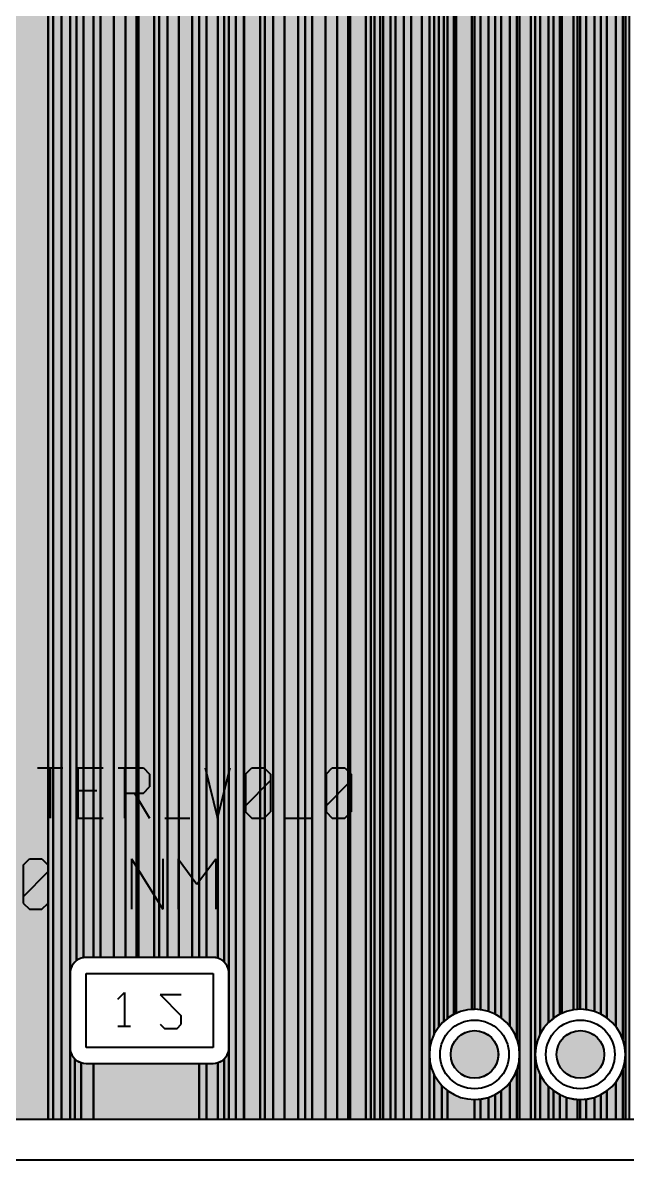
# Model space of a CAD drawing. Header units: millimetres. Extents: x 3 to 111, y 3 to 56.
# Drawn here: x 59.86 to 74.36, y 2.68 to 29.98 of the extents above; entities that cross this region are included whole.
import ezdxf

# ---------------------------------------------------------------- set-up
doc = ezdxf.new("R2010")
doc.units = ezdxf.units.MM
for name, color, linetype in [('bottom_copper', 7, 'Continuous'), ('bottom_silk', 7, 'Continuous'), ('drill_plated', 7, 'Continuous'), ('outline', 7, 'Continuous'), ('top_copper', 7, 'Continuous'), ('top_silk', 7, 'Continuous')]:
    doc.layers.add(name, color=color, linetype=linetype)

# ---------------------------------------------------------------- blocks, each defined once
blk = doc.blocks.new('Block17040')
at = {"layer": 'bottom_copper', "lineweight": 40}
for points in [[(0, 2.632), (-0.14, 2.643), (-0.142, 2.643), (-0.142, 49.456), (-0.089, 49.328), (0, 49.184), (0, 2.632)], [(0.195, 2.59), (0.029, 2.63), (0, 2.632), (0, 49.184), (0.11, 49.054), (0.195, 48.982), (0.195, 2.59)], [(0.352, 2.525), (0.195, 2.59), (0.195, 48.982), (0.24, 48.944), (0.352, 48.875), (0.352, 2.525)], [(0.496, 2.436), (0.352, 2.525), (0.352, 48.875), (0.384, 48.855), (0.496, 48.809), (0.496, 2.436)], [(0.707, 2.231), (0.626, 2.326), (0.496, 2.436), (0.496, 48.809), (0.541, 48.79), (0.707, 48.751), (0.707, 2.231)], [(0.876, 1.928), (0.825, 2.052), (0.736, 2.196), (0.707, 2.231), (0.707, 48.751), (0.876, 48.737), (0.876, 1.928)], [(0.939, 1.56), (0.93, 1.729), (0.89, 1.895), (0.876, 1.928), (0.876, 48.737), (0.939, 48.742), (0.939, 1.56)], [(1.029, 0), (0.939, 0), (0.939, 48.742), (1.029, 48.749), (1.029, 0)], [(0.939, 0), (0.876, 0), (0.876, 1.192), (0.89, 1.225), (0.93, 1.391), (0.939, 1.56), (0.939, 0)], [(0.876, 0), (0.707, 0), (0.707, 0.889), (0.736, 0.923), (0.825, 1.068), (0.876, 1.192), (0.876, 0)], [(0.707, 0), (0.496, 0), (0.496, 0.684), (0.626, 0.794), (0.707, 0.889), (0.707, 0)], [(0.352, 0), (0.195, 0), (0.195, 0.53), (0.352, 0.595), (0.352, 0)], [(0.496, 0), (0.352, 0), (0.352, 0.595), (0.496, 0.684), (0.496, 0)], [(0, 0), (-0.142, 0), (-0.142, 0.477), (-0.14, 0.477), (0, 0.488), (0, 0)], [(0.195, 0), (0, 0), (0, 0.488), (0.029, 0.49), (0.195, 0.53), (0.195, 0)]]:
    blk.add_hatch(color=7, dxfattribs=at).paths.add_polyline_path(points, flags=0)
at = {"layer": 'bottom_copper', "color": 7, "lineweight": 40}
for points in [[(0, 2.632), (-0.14, 2.643), (-0.142, 2.643), (-0.142, 49.456), (-0.089, 49.328), (0, 49.184), (0, 2.632)], [(0.195, 2.59), (0.029, 2.63), (0, 2.632), (0, 49.184), (0.11, 49.054), (0.195, 48.982), (0.195, 2.59)], [(0.352, 2.525), (0.195, 2.59), (0.195, 48.982), (0.24, 48.944), (0.352, 48.875), (0.352, 2.525)], [(0.496, 2.436), (0.352, 2.525), (0.352, 48.875), (0.384, 48.855), (0.496, 48.809), (0.496, 2.436)], [(0.707, 2.231), (0.626, 2.326), (0.496, 2.436), (0.496, 48.809), (0.541, 48.79), (0.707, 48.751), (0.707, 2.231)], [(0.876, 1.928), (0.825, 2.052), (0.736, 2.196), (0.707, 2.231), (0.707, 48.751), (0.876, 48.737), (0.876, 1.928)], [(0.939, 1.56), (0.93, 1.729), (0.89, 1.895), (0.876, 1.928), (0.876, 48.737), (0.939, 48.742), (0.939, 1.56)], [(1.029, 0), (0.939, 0), (0.939, 48.742), (1.029, 48.749), (1.029, 0)], [(0.939, 0), (0.876, 0), (0.876, 1.192), (0.89, 1.225), (0.93, 1.391), (0.939, 1.56), (0.939, 0)], [(0.876, 0), (0.707, 0), (0.707, 0.889), (0.736, 0.923), (0.825, 1.068), (0.876, 1.192), (0.876, 0)], [(0.707, 0), (0.496, 0), (0.496, 0.684), (0.626, 0.794), (0.707, 0.889), (0.707, 0)], [(0.352, 0), (0.195, 0), (0.195, 0.53), (0.352, 0.595), (0.352, 0)], [(0.496, 0), (0.352, 0), (0.352, 0.595), (0.496, 0.684), (0.496, 0)], [(0, 0), (-0.142, 0), (-0.142, 0.477), (-0.14, 0.477), (0, 0.488), (0, 0)], [(0.195, 0), (0, 0), (0, 0.488), (0.029, 0.49), (0.195, 0.53), (0.195, 0)]]:
    blk.add_lwpolyline(points, close=True, dxfattribs=at)
blk = doc.blocks.new('Block17659')
at = {"layer": 'bottom_copper', "lineweight": 40}
for points in [[(2.231, 2.63), (2.065, 2.59), (1.956, 2.544), (1.956, 51.435), (2.231, 51.435), (2.231, 2.63)], [(2.333, 2.638), (2.231, 2.63), (2.231, 51.435), (2.333, 51.435), (2.333, 2.638)], [(1.956, 2.544), (1.908, 2.525), (1.906, 2.523), (1.906, 49.485), (1.946, 49.651), (1.956, 49.82), (1.956, 2.544)], [(2.398, 2.643), (2.333, 2.638), (2.333, 49.82), (2.347, 49.651), (2.386, 49.485), (2.398, 49.456), (2.398, 2.643)], [(0, 2.632), (-0.14, 2.643), (-0.142, 2.643), (-0.142, 49.456), (-0.089, 49.328), (0, 49.184), (0, 2.632)], [(1.906, 2.523), (1.764, 2.436), (1.752, 2.426), (1.752, 49.184), (1.841, 49.328), (1.906, 49.485), (1.906, 2.523)], [(0.195, 2.59), (0.029, 2.63), (0, 2.632), (0, 49.184), (0.11, 49.054), (0.195, 48.982), (0.195, 2.59)], [(1.752, 2.426), (1.634, 2.326), (1.634, 49.048), (1.642, 49.054), (1.752, 49.184), (1.752, 2.426)], [(0.352, 2.525), (0.195, 2.59), (0.195, 48.982), (0.24, 48.944), (0.352, 48.875), (0.352, 2.525)], [(0.497, 2.436), (0.352, 2.525), (0.352, 48.875), (0.384, 48.855), (0.497, 48.809), (0.497, 2.436)], [(1.435, 2.052), (1.37, 1.895), (1.331, 1.729), (1.317, 1.56), (1.317, 48.834), (1.368, 48.855), (1.435, 48.897), (1.435, 2.052)], [(1.634, 2.326), (1.524, 2.196), (1.435, 2.052), (1.435, 48.897), (1.513, 48.944), (1.634, 49.048), (1.634, 2.326)], [(0.707, 2.231), (0.626, 2.326), (0.497, 2.436), (0.497, 48.809), (0.541, 48.79), (0.707, 48.751), (0.707, 2.231)], [(0.876, 1.928), (0.825, 2.052), (0.736, 2.196), (0.707, 2.231), (0.707, 48.751), (0.876, 48.737), (0.876, 1.928)], [(0.94, 1.56), (0.93, 1.729), (0.89, 1.895), (0.876, 1.928), (0.876, 48.737), (0.94, 48.742), (0.94, 1.56)], [(1.211, 0), (0.94, 0), (0.94, 48.742), (1.045, 48.751), (1.211, 48.79), (1.211, 0)], [(1.317, 0), (1.211, 0), (1.211, 48.79), (1.317, 48.834), (1.317, 0)], [(0.94, 0), (0.876, 0), (0.876, 1.192), (0.89, 1.225), (0.93, 1.391), (0.94, 1.56), (0.94, 0)], [(1.435, 0), (1.317, 0), (1.317, 1.56), (1.331, 1.391), (1.37, 1.225), (1.435, 1.068), (1.435, 0)], [(0.876, 0), (0.707, 0), (0.707, 0.889), (0.736, 0.923), (0.825, 1.068), (0.876, 1.192), (0.876, 0)], [(0.707, 0), (0.497, 0), (0.497, 0.684), (0.626, 0.794), (0.707, 0.889), (0.707, 0)], [(1.634, 0), (1.435, 0), (1.435, 1.068), (1.524, 0.923), (1.634, 0.794), (1.634, 0)], [(0.352, 0), (0.195, 0), (0.195, 0.53), (0.352, 0.595), (0.352, 0)], [(0.497, 0), (0.352, 0), (0.352, 0.595), (0.497, 0.684), (0.497, 0)], [(1.752, 0), (1.634, 0), (1.634, 0.794), (1.752, 0.694), (1.752, 0)], [(1.906, 0), (1.752, 0), (1.752, 0.694), (1.764, 0.684), (1.906, 0.597), (1.906, 0)], [(2.065, 0), (1.906, 0), (1.906, 0.597), (1.908, 0.595), (2.065, 0.53), (2.065, 0)], [(0, 0), (-0.142, 0), (-0.142, 0.477), (-0.14, 0.477), (0, 0.488), (0, 0)], [(0.195, 0), (0, 0), (0, 0.488), (0.029, 0.49), (0.195, 0.53), (0.195, 0)], [(2.333, 0), (2.065, 0), (2.065, 0.53), (2.231, 0.49), (2.333, 0.482), (2.333, 0)], [(2.398, 0), (2.333, 0), (2.333, 0.482), (2.398, 0.477), (2.398, 0)]]:
    blk.add_hatch(color=7, dxfattribs=at).paths.add_polyline_path(points, flags=0)
at = {"layer": 'bottom_copper', "color": 7, "lineweight": 40}
for points in [[(2.231, 2.63), (2.065, 2.59), (1.956, 2.544), (1.956, 51.435), (2.231, 51.435), (2.231, 2.63)], [(2.333, 2.638), (2.231, 2.63), (2.231, 51.435), (2.333, 51.435), (2.333, 2.638)], [(1.956, 2.544), (1.908, 2.525), (1.906, 2.523), (1.906, 49.485), (1.946, 49.651), (1.956, 49.82), (1.956, 2.544)], [(2.398, 2.643), (2.333, 2.638), (2.333, 49.82), (2.347, 49.651), (2.386, 49.485), (2.398, 49.456), (2.398, 2.643)], [(0, 2.632), (-0.14, 2.643), (-0.142, 2.643), (-0.142, 49.456), (-0.089, 49.328), (0, 49.184), (0, 2.632)], [(1.906, 2.523), (1.764, 2.436), (1.752, 2.426), (1.752, 49.184), (1.841, 49.328), (1.906, 49.485), (1.906, 2.523)], [(0.195, 2.59), (0.029, 2.63), (0, 2.632), (0, 49.184), (0.11, 49.054), (0.195, 48.982), (0.195, 2.59)], [(1.752, 2.426), (1.634, 2.326), (1.634, 49.048), (1.642, 49.054), (1.752, 49.184), (1.752, 2.426)], [(0.352, 2.525), (0.195, 2.59), (0.195, 48.982), (0.24, 48.944), (0.352, 48.875), (0.352, 2.525)], [(0.497, 2.436), (0.352, 2.525), (0.352, 48.875), (0.384, 48.855), (0.497, 48.809), (0.497, 2.436)], [(1.435, 2.052), (1.37, 1.895), (1.331, 1.729), (1.317, 1.56), (1.317, 48.834), (1.368, 48.855), (1.435, 48.897), (1.435, 2.052)], [(1.634, 2.326), (1.524, 2.196), (1.435, 2.052), (1.435, 48.897), (1.513, 48.944), (1.634, 49.048), (1.634, 2.326)], [(0.707, 2.231), (0.626, 2.326), (0.497, 2.436), (0.497, 48.809), (0.541, 48.79), (0.707, 48.751), (0.707, 2.231)], [(0.876, 1.928), (0.825, 2.052), (0.736, 2.196), (0.707, 2.231), (0.707, 48.751), (0.876, 48.737), (0.876, 1.928)], [(0.94, 1.56), (0.93, 1.729), (0.89, 1.895), (0.876, 1.928), (0.876, 48.737), (0.94, 48.742), (0.94, 1.56)], [(1.211, 0), (0.94, 0), (0.94, 48.742), (1.045, 48.751), (1.211, 48.79), (1.211, 0)], [(1.317, 0), (1.211, 0), (1.211, 48.79), (1.317, 48.834), (1.317, 0)], [(0.94, 0), (0.876, 0), (0.876, 1.192), (0.89, 1.225), (0.93, 1.391), (0.94, 1.56), (0.94, 0)], [(1.435, 0), (1.317, 0), (1.317, 1.56), (1.331, 1.391), (1.37, 1.225), (1.435, 1.068), (1.435, 0)], [(0.876, 0), (0.707, 0), (0.707, 0.889), (0.736, 0.923), (0.825, 1.068), (0.876, 1.192), (0.876, 0)], [(0.707, 0), (0.497, 0), (0.497, 0.684), (0.626, 0.794), (0.707, 0.889), (0.707, 0)], [(1.634, 0), (1.435, 0), (1.435, 1.068), (1.524, 0.923), (1.634, 0.794), (1.634, 0)], [(0.352, 0), (0.195, 0), (0.195, 0.53), (0.352, 0.595), (0.352, 0)], [(0.497, 0), (0.352, 0), (0.352, 0.595), (0.497, 0.684), (0.497, 0)], [(1.752, 0), (1.634, 0), (1.634, 0.794), (1.752, 0.694), (1.752, 0)], [(1.906, 0), (1.752, 0), (1.752, 0.694), (1.764, 0.684), (1.906, 0.597), (1.906, 0)], [(2.065, 0), (1.906, 0), (1.906, 0.597), (1.908, 0.595), (2.065, 0.53), (2.065, 0)], [(0, 0), (-0.142, 0), (-0.142, 0.477), (-0.14, 0.477), (0, 0.488), (0, 0)], [(0.195, 0), (0, 0), (0, 0.488), (0.029, 0.49), (0.195, 0.53), (0.195, 0)], [(2.333, 0), (2.065, 0), (2.065, 0.53), (2.231, 0.49), (2.333, 0.482), (2.333, 0)], [(2.398, 0), (2.333, 0), (2.333, 0.482), (2.398, 0.477), (2.398, 0)]]:
    blk.add_lwpolyline(points, close=True, dxfattribs=at)
blk = doc.blocks.new('Block17873')
at = {"layer": 'bottom_copper', "lineweight": 40}
for points in [[(0.427, 0.114), (0.325, 0.106), (0.16, 0.067), (0.05, 0.021), (0.05, 48.912), (0.427, 48.912), (0.427, 0.114)], [(0.05, 0.021), (0.003, 0.002), (0, 0), (0, 46.962), (0.04, 47.127), (0.05, 47.297), (0.05, 0.021)], [(0.492, 0.119), (0.427, 0.114), (0.427, 47.297), (0.441, 47.127), (0.48, 46.962), (0.492, 46.933), (0.492, 0.119)], [(0, 0), (-0.142, -0.087), (-0.156, -0.099), (-0.156, 46.658), (-0.154, 46.66), (-0.065, 46.805), (0, 46.962), (0, 0)]]:
    blk.add_hatch(color=7, dxfattribs=at).paths.add_polyline_path(points, flags=0)
at = {"layer": 'bottom_copper', "color": 7, "lineweight": 40}
for points in [[(0.427, 0.114), (0.325, 0.106), (0.16, 0.067), (0.05, 0.021), (0.05, 48.912), (0.427, 48.912), (0.427, 0.114)], [(0.05, 0.021), (0.003, 0.002), (0, 0), (0, 46.962), (0.04, 47.127), (0.05, 47.297), (0.05, 0.021)], [(0.492, 0.119), (0.427, 0.114), (0.427, 47.297), (0.441, 47.127), (0.48, 46.962), (0.492, 46.933), (0.492, 0.119)], [(0, 0), (-0.142, -0.087), (-0.156, -0.099), (-0.156, 46.658), (-0.154, 46.66), (-0.065, 46.805), (0, 46.962), (0, 0)]]:
    blk.add_lwpolyline(points, close=True, dxfattribs=at)
blk = doc.blocks.new('Block18258')
at = {"layer": 'bottom_copper', "lineweight": 40}
for points in [[(0.532, 2.351), (0.502, 2.326), (0.413, 2.221), (0.413, 49.331), (0.532, 49.212), (0.532, 2.351)], [(0.618, 2.424), (0.532, 2.351), (0.532, 49.212), (0.593, 49.151), (0.618, 49.181), (0.618, 2.424)], [(0.303, 2.052), (0.238, 1.895), (0.199, 1.729), (0.185, 1.56), (0.185, 48.834), (0.236, 48.855), (0.303, 48.897), (0.303, 2.052)], [(0.413, 2.221), (0.392, 2.196), (0.303, 2.052), (0.303, 48.897), (0.381, 48.944), (0.413, 48.972), (0.413, 2.221)], [(0, 0), (-0.256, 0), (-0.256, 48.737), (-0.087, 48.751), (0, 48.771), (0, 0)], [(0.185, 0), (0, 0), (0, 48.771), (0.079, 48.79), (0.185, 48.834), (0.185, 0)], [(0.303, 0), (0.185, 0), (0.185, 1.56), (0.199, 1.391), (0.238, 1.225), (0.303, 1.068), (0.303, 0)], [(0.482, 0), (0.303, 0), (0.303, 1.068), (0.392, 0.923), (0.482, 0.818), (0.482, 0)], [(0.618, 0), (0.482, 0), (0.482, 0.818), (0.502, 0.794), (0.618, 0.696), (0.618, 0)]]:
    blk.add_hatch(color=7, dxfattribs=at).paths.add_polyline_path(points, flags=0)
at = {"layer": 'bottom_copper', "color": 7, "lineweight": 40}
for points in [[(0.532, 2.351), (0.502, 2.326), (0.413, 2.221), (0.413, 49.331), (0.532, 49.212), (0.532, 2.351)], [(0.618, 2.424), (0.532, 2.351), (0.532, 49.212), (0.593, 49.151), (0.618, 49.181), (0.618, 2.424)], [(0.303, 2.052), (0.238, 1.895), (0.199, 1.729), (0.185, 1.56), (0.185, 48.834), (0.236, 48.855), (0.303, 48.897), (0.303, 2.052)], [(0.413, 2.221), (0.392, 2.196), (0.303, 2.052), (0.303, 48.897), (0.381, 48.944), (0.413, 48.972), (0.413, 2.221)], [(0, 0), (-0.256, 0), (-0.256, 48.737), (-0.087, 48.751), (0, 48.771), (0, 0)], [(0.185, 0), (0, 0), (0, 48.771), (0.079, 48.79), (0.185, 48.834), (0.185, 0)], [(0.303, 0), (0.185, 0), (0.185, 1.56), (0.199, 1.391), (0.238, 1.225), (0.303, 1.068), (0.303, 0)], [(0.482, 0), (0.303, 0), (0.303, 1.068), (0.392, 0.923), (0.482, 0.818), (0.482, 0)], [(0.618, 0), (0.482, 0), (0.482, 0.818), (0.502, 0.794), (0.618, 0.696), (0.618, 0)]]:
    blk.add_lwpolyline(points, close=True, dxfattribs=at)
blk = doc.blocks.new('Block18529')
at = {"layer": 'bottom_copper', "lineweight": 40}
for points in [[(0, 0), (-0.138, 0), (-0.138, 49.183), (-0.111, 49.151), (0, 49.262), (0, 0)], [(0.069, 0), (0, 0), (0, 49.262), (0.069, 49.331), (0.069, 0)], [(0.246, 0), (0.069, 0), (0.069, 48.972), (0.101, 48.944), (0.246, 48.855), (0.246, 0)], [(0.362, 0), (0.246, 0), (0.246, 48.855), (0.362, 48.807), (0.362, 0)], [(0.568, 0), (0.362, 0), (0.362, 48.807), (0.403, 48.79), (0.568, 48.751), (0.568, 0)], [(0.738, 0), (0.568, 0), (0.568, 48.751), (0.738, 48.737), (0.738, 0)]]:
    blk.add_hatch(color=7, dxfattribs=at).paths.add_polyline_path(points, flags=0)
at = {"layer": 'bottom_copper', "color": 7, "lineweight": 40}
for points in [[(0, 0), (-0.138, 0), (-0.138, 49.183), (-0.111, 49.151), (0, 49.262), (0, 0)], [(0.069, 0), (0, 0), (0, 49.262), (0.069, 49.331), (0.069, 0)], [(0.246, 0), (0.069, 0), (0.069, 48.972), (0.101, 48.944), (0.246, 48.855), (0.246, 0)], [(0.362, 0), (0.246, 0), (0.246, 48.855), (0.362, 48.807), (0.362, 0)], [(0.568, 0), (0.362, 0), (0.362, 48.807), (0.403, 48.79), (0.568, 48.751), (0.568, 0)], [(0.738, 0), (0.568, 0), (0.568, 48.751), (0.738, 48.737), (0.738, 0)]]:
    blk.add_lwpolyline(points, close=True, dxfattribs=at)
blk = doc.blocks.new('Block18705')
at = {"layer": 'bottom_copper', "lineweight": 40}
for points in [[(1.2878, 0), (0.9101, 0), (0.9101, 51.435), (1.2878, 51.435), (1.2878, 0)], [(0.9101, 0), (0.8604, 0), (0.8604, 49.4854), (0.9001, 49.6506), (0.9101, 49.82), (0.9101, 0)], [(1.4058, 0), (1.2878, 0), (1.2878, 49.82), (1.3011, 49.6506), (1.3408, 49.4854), (1.4058, 49.3284), (1.4058, 0)], [(0.8604, 0), (0.5963, 0), (0.5963, 49.0543), (0.7066, 49.1835), (0.7954, 49.3284), (0.8604, 49.4854), (0.8604, 0)], [(1.4951, 0), (1.4058, 0), (1.4058, 49.3284), (1.4946, 49.1835), (1.4951, 49.183), (1.4951, 0)], [(0.5963, 0), (0.3222, 0), (0.3222, 48.8552), (0.4671, 48.944), (0.5963, 49.0543), (0.5963, 0)], [(0, 0), (-0.1711, 0), (-0.1711, 48.7373), (-0.1694, 48.7372), (0, 48.7505), (0, 0)], [(0.3222, 0), (0, 0), (0, 48.7505), (0.1652, 48.7902), (0.3222, 48.8552), (0.3222, 0)]]:
    blk.add_hatch(color=7, dxfattribs=at).paths.add_polyline_path(points, flags=0)
at = {"layer": 'bottom_copper', "color": 7, "lineweight": 40}
for points in [[(1.2878, 0), (0.9101, 0), (0.9101, 51.435), (1.2878, 51.435), (1.2878, 0)], [(0.9101, 0), (0.8604, 0), (0.8604, 49.4854), (0.9001, 49.6506), (0.9101, 49.82), (0.9101, 0)], [(1.4058, 0), (1.2878, 0), (1.2878, 49.82), (1.3011, 49.6506), (1.3408, 49.4854), (1.4058, 49.3284), (1.4058, 0)], [(0.8604, 0), (0.5963, 0), (0.5963, 49.0543), (0.7066, 49.1835), (0.7954, 49.3284), (0.8604, 49.4854), (0.8604, 0)], [(1.4951, 0), (1.4058, 0), (1.4058, 49.3284), (1.4946, 49.1835), (1.4951, 49.183), (1.4951, 0)], [(0.5963, 0), (0.3222, 0), (0.3222, 48.8552), (0.4671, 48.944), (0.5963, 49.0543), (0.5963, 0)], [(0, 0), (-0.1711, 0), (-0.1711, 48.7373), (-0.1694, 48.7372), (0, 48.7505), (0, 0)], [(0.3222, 0), (0, 0), (0, 48.7505), (0.1652, 48.7902), (0.3222, 48.8552), (0.3222, 0)]]:
    blk.add_lwpolyline(points, close=True, dxfattribs=at)
blk = doc.blocks.new('Block19108')
at = {"layer": 'bottom_copper', "lineweight": 40}
for points in [[(1.288, 0), (0.91, 0), (0.91, 51.435), (1.288, 51.435), (1.288, 0)], [(0.91, 0), (0.9, 0), (0.9, 49.651), (0.91, 49.82), (0.91, 0)], [(1.406, 0), (1.288, 0), (1.288, 49.82), (1.301, 49.651), (1.341, 49.485), (1.406, 49.328), (1.406, 0)], [(0.9, 0), (0.707, 0), (0.707, 49.184), (0.795, 49.328), (0.86, 49.485), (0.9, 49.651), (0.9, 0)], [(0.707, 0), (0.543, 0), (0.543, 49.009), (0.596, 49.054), (0.707, 49.184), (0.707, 0)], [(1.605, 0), (1.406, 0), (1.406, 49.328), (1.495, 49.184), (1.605, 49.054), (1.605, 0)], [(0.431, 3.775), (0.385, 3.814), (0.334, 3.845), (0.279, 3.869), (0.279, 48.837), (0.322, 48.855), (0.431, 48.922), (0.431, 3.775)], [(0.543, 3.505), (0.538, 3.565), (0.524, 3.623), (0.501, 3.679), (0.47, 3.73), (0.431, 3.775), (0.431, 48.922), (0.467, 48.944), (0.543, 49.009), (0.543, 3.505)], [(1.879, 0), (1.605, 0), (1.605, 49.054), (1.734, 48.944), (1.879, 48.855), (1.879, 0)], [(0, 3.886), (-0.171, 3.886), (-0.171, 48.737), (-0.169, 48.737), (0, 48.751), (0, 3.886)], [(0.279, 3.869), (0.22, 3.882), (0.161, 3.887), (0.146, 3.886), (0, 3.886), (0, 48.751), (0.165, 48.79), (0.279, 48.837), (0.279, 3.869)], [(2.201, 0), (1.879, 0), (1.879, 48.855), (2.036, 48.79), (2.201, 48.751), (2.201, 0)], [(2.369, 0), (2.201, 0), (2.201, 48.751), (2.369, 48.737), (2.369, 0)], [(0.543, 1.727), (0.542, 1.742), (0.542, 3.49), (0.543, 3.505), (0.543, 1.727)], [(0.543, 0), (0.431, 0), (0.431, 1.457), (0.47, 1.502), (0.501, 1.554), (0.524, 1.609), (0.538, 1.667), (0.543, 1.727), (0.543, 0)], [(0.431, 0), (0.279, 0), (0.279, 1.363), (0.334, 1.387), (0.385, 1.418), (0.431, 1.457), (0.431, 0)], [(0, 0), (-0.171, 0), (-0.171, 1.346), (0, 1.346), (0, 0)], [(0.279, 0), (0, 0), (0, 1.346), (0.146, 1.346), (0.161, 1.345), (0.22, 1.349), (0.279, 1.363), (0.279, 0)]]:
    blk.add_hatch(color=7, dxfattribs=at).paths.add_polyline_path(points, flags=0)
at = {"layer": 'bottom_copper', "color": 7, "lineweight": 40}
for points in [[(1.288, 0), (0.91, 0), (0.91, 51.435), (1.288, 51.435), (1.288, 0)], [(0.91, 0), (0.9, 0), (0.9, 49.651), (0.91, 49.82), (0.91, 0)], [(1.406, 0), (1.288, 0), (1.288, 49.82), (1.301, 49.651), (1.341, 49.485), (1.406, 49.328), (1.406, 0)], [(0.9, 0), (0.707, 0), (0.707, 49.184), (0.795, 49.328), (0.86, 49.485), (0.9, 49.651), (0.9, 0)], [(0.707, 0), (0.543, 0), (0.543, 49.009), (0.596, 49.054), (0.707, 49.184), (0.707, 0)], [(1.605, 0), (1.406, 0), (1.406, 49.328), (1.495, 49.184), (1.605, 49.054), (1.605, 0)], [(0.431, 3.775), (0.385, 3.814), (0.334, 3.845), (0.279, 3.869), (0.279, 48.837), (0.322, 48.855), (0.431, 48.922), (0.431, 3.775)], [(0.543, 3.505), (0.538, 3.565), (0.524, 3.623), (0.501, 3.679), (0.47, 3.73), (0.431, 3.775), (0.431, 48.922), (0.467, 48.944), (0.543, 49.009), (0.543, 3.505)], [(1.879, 0), (1.605, 0), (1.605, 49.054), (1.734, 48.944), (1.879, 48.855), (1.879, 0)], [(0, 3.886), (-0.171, 3.886), (-0.171, 48.737), (-0.169, 48.737), (0, 48.751), (0, 3.886)], [(0.279, 3.869), (0.22, 3.882), (0.161, 3.887), (0.146, 3.886), (0, 3.886), (0, 48.751), (0.165, 48.79), (0.279, 48.837), (0.279, 3.869)], [(2.201, 0), (1.879, 0), (1.879, 48.855), (2.036, 48.79), (2.201, 48.751), (2.201, 0)], [(2.369, 0), (2.201, 0), (2.201, 48.751), (2.369, 48.737), (2.369, 0)], [(0.543, 1.727), (0.542, 1.742), (0.542, 3.49), (0.543, 3.505), (0.543, 1.727)], [(0.543, 0), (0.431, 0), (0.431, 1.457), (0.47, 1.502), (0.501, 1.554), (0.524, 1.609), (0.538, 1.667), (0.543, 1.727), (0.543, 0)], [(0.431, 0), (0.279, 0), (0.279, 1.363), (0.334, 1.387), (0.385, 1.418), (0.431, 1.457), (0.431, 0)], [(0, 0), (-0.171, 0), (-0.171, 1.346), (0, 1.346), (0, 0)], [(0.279, 0), (0, 0), (0, 1.346), (0.146, 1.346), (0.161, 1.345), (0.22, 1.349), (0.279, 1.363), (0.279, 0)]]:
    blk.add_lwpolyline(points, close=True, dxfattribs=at)
blk = doc.blocks.new('Block19367')
at = {"layer": 'bottom_copper', "lineweight": 40}
for points in [[(1.2878, 0), (0.9101, 0), (0.9101, 47.549), (1.2878, 47.549), (1.2878, 0)], [(0.9101, 0), (0.8604, 0), (0.8604, 45.5994), (0.9001, 45.7646), (0.9101, 45.934), (0.9101, 0)], [(1.4058, 0), (1.2878, 0), (1.2878, 45.934), (1.3011, 45.7646), (1.3408, 45.5994), (1.4058, 45.4424), (1.4058, 0)], [(0.8604, 0), (0.5963, 0), (0.5963, 45.1683), (0.7066, 45.2975), (0.7954, 45.4424), (0.8604, 45.5994), (0.8604, 0)], [(1.6049, 0), (1.4058, 0), (1.4058, 45.4424), (1.4946, 45.2975), (1.6049, 45.1683), (1.6049, 0)], [(0.5963, 0), (0.3222, 0), (0.3222, 44.9692), (0.4671, 45.058), (0.5963, 45.1683), (0.5963, 0)], [(1.879, 0), (1.6049, 0), (1.6049, 45.1683), (1.7341, 45.058), (1.879, 44.9692), (1.879, 0)], [(0, 0), (-0.1711, 0), (-0.1711, 44.8513), (-0.1694, 44.8512), (0, 44.8645), (0, 0)], [(0.3222, 0), (0, 0), (0, 44.8645), (0.1652, 44.9042), (0.3222, 44.9692), (0.3222, 0)], [(2.2012, 0), (1.879, 0), (1.879, 44.9692), (2.036, 44.9042), (2.2012, 44.8645), (2.2012, 0)], [(2.3689, 0), (2.2012, 0), (2.2012, 44.8645), (2.3689, 44.8513), (2.3689, 0)]]:
    blk.add_hatch(color=7, dxfattribs=at).paths.add_polyline_path(points, flags=0)
at = {"layer": 'bottom_copper', "color": 7, "lineweight": 40}
for points in [[(1.2878, 0), (0.9101, 0), (0.9101, 47.549), (1.2878, 47.549), (1.2878, 0)], [(0.9101, 0), (0.8604, 0), (0.8604, 45.5994), (0.9001, 45.7646), (0.9101, 45.934), (0.9101, 0)], [(1.4058, 0), (1.2878, 0), (1.2878, 45.934), (1.3011, 45.7646), (1.3408, 45.5994), (1.4058, 45.4424), (1.4058, 0)], [(0.8604, 0), (0.5963, 0), (0.5963, 45.1683), (0.7066, 45.2975), (0.7954, 45.4424), (0.8604, 45.5994), (0.8604, 0)], [(1.6049, 0), (1.4058, 0), (1.4058, 45.4424), (1.4946, 45.2975), (1.6049, 45.1683), (1.6049, 0)], [(0.5963, 0), (0.3222, 0), (0.3222, 44.9692), (0.4671, 45.058), (0.5963, 45.1683), (0.5963, 0)], [(1.879, 0), (1.6049, 0), (1.6049, 45.1683), (1.7341, 45.058), (1.879, 44.9692), (1.879, 0)], [(0, 0), (-0.1711, 0), (-0.1711, 44.8513), (-0.1694, 44.8512), (0, 44.8645), (0, 0)], [(0.3222, 0), (0, 0), (0, 44.8645), (0.1652, 44.9042), (0.3222, 44.9692), (0.3222, 0)], [(2.2012, 0), (1.879, 0), (1.879, 44.9692), (2.036, 44.9042), (2.2012, 44.8645), (2.2012, 0)], [(2.3689, 0), (2.2012, 0), (2.2012, 44.8645), (2.3689, 44.8513), (2.3689, 0)]]:
    blk.add_lwpolyline(points, close=True, dxfattribs=at)
blk = doc.blocks.new('Block19760')
at = {"layer": 'bottom_copper', "lineweight": 40}
for points in [[(15.91, 0), (1.52, 0), (1.52, 51.435), (15.91, 51.435), (15.91, 0)], [(16.028, 0), (15.91, 0), (15.91, 49.82), (15.924, 49.651), (15.963, 49.485), (16.028, 49.328), (16.028, 0)], [(16.227, 0), (16.028, 0), (16.028, 49.328), (16.117, 49.184), (16.227, 49.054), (16.227, 0)], [(16.433, 0), (16.227, 0), (16.227, 49.054), (16.357, 48.944), (16.433, 48.897), (16.433, 0)], [(16.438, 3.565), (16.433, 3.505), (16.433, 48.897), (16.438, 48.894), (16.438, 3.565)], [(16.59, 3.814), (16.545, 3.775), (16.506, 3.73), (16.474, 3.679), (16.451, 3.623), (16.438, 3.565), (16.438, 48.894), (16.501, 48.855), (16.59, 48.818), (16.59, 3.814)], [(16.755, 3.882), (16.697, 3.869), (16.642, 3.845), (16.59, 3.814), (16.59, 48.818), (16.658, 48.79), (16.755, 48.767), (16.755, 3.882)], [(16.991, 3.886), (16.83, 3.886), (16.815, 3.887), (16.755, 3.882), (16.755, 48.767), (16.824, 48.751), (16.991, 48.737), (16.991, 3.886)], [(16.434, 1.742), (16.433, 1.727), (16.433, 3.505), (16.434, 3.49), (16.434, 1.742)], [(16.545, 0), (16.433, 0), (16.433, 1.727), (16.438, 1.667), (16.451, 1.609), (16.474, 1.554), (16.506, 1.502), (16.545, 1.457), (16.545, 0)], [(16.697, 0), (16.545, 0), (16.545, 1.457), (16.59, 1.418), (16.642, 1.387), (16.697, 1.363), (16.697, 0)], [(16.991, 0), (16.697, 0), (16.697, 1.363), (16.755, 1.349), (16.815, 1.345), (16.83, 1.346), (16.991, 1.346), (16.991, 0)]]:
    blk.add_hatch(color=7, dxfattribs=at).paths.add_polyline_path(points, flags=0)
at = {"layer": 'bottom_copper', "color": 7, "lineweight": 40}
for points in [[(15.91, 0), (1.52, 0), (1.52, 51.435), (15.91, 51.435), (15.91, 0)], [(16.028, 0), (15.91, 0), (15.91, 49.82), (15.924, 49.651), (15.963, 49.485), (16.028, 49.328), (16.028, 0)], [(16.227, 0), (16.028, 0), (16.028, 49.328), (16.117, 49.184), (16.227, 49.054), (16.227, 0)], [(16.433, 0), (16.227, 0), (16.227, 49.054), (16.357, 48.944), (16.433, 48.897), (16.433, 0)], [(16.438, 3.565), (16.433, 3.505), (16.433, 48.897), (16.438, 48.894), (16.438, 3.565)], [(16.59, 3.814), (16.545, 3.775), (16.506, 3.73), (16.474, 3.679), (16.451, 3.623), (16.438, 3.565), (16.438, 48.894), (16.501, 48.855), (16.59, 48.818), (16.59, 3.814)], [(16.755, 3.882), (16.697, 3.869), (16.642, 3.845), (16.59, 3.814), (16.59, 48.818), (16.658, 48.79), (16.755, 48.767), (16.755, 3.882)], [(16.991, 3.886), (16.83, 3.886), (16.815, 3.887), (16.755, 3.882), (16.755, 48.767), (16.824, 48.751), (16.991, 48.737), (16.991, 3.886)], [(16.434, 1.742), (16.433, 1.727), (16.433, 3.505), (16.434, 3.49), (16.434, 1.742)], [(16.545, 0), (16.433, 0), (16.433, 1.727), (16.438, 1.667), (16.451, 1.609), (16.474, 1.554), (16.506, 1.502), (16.545, 1.457), (16.545, 0)], [(16.697, 0), (16.545, 0), (16.545, 1.457), (16.59, 1.418), (16.642, 1.387), (16.697, 1.363), (16.697, 0)], [(16.991, 0), (16.697, 0), (16.697, 1.363), (16.755, 1.349), (16.815, 1.345), (16.83, 1.346), (16.991, 1.346), (16.991, 0)]]:
    blk.add_lwpolyline(points, close=True, dxfattribs=at)

msp = doc.modelspace()

# ---------------------------------------------------------------- hatches: boundary and pattern name
at = {"layer": 'bottom_copper', "lineweight": 40}
for points in [[(71.259, 5.109), (71.226, 5.001), (71.173, 4.902), (71.102, 4.816), (71.016, 4.745), (70.917, 4.692), (70.809, 4.659), (70.698, 4.649), (70.587, 4.659), (70.479, 4.692), (70.38, 4.745), (70.294, 4.816), (70.223, 4.902), (70.17, 5.001), (70.137, 5.109), (70.126, 5.22), (70.137, 5.331), (70.17, 5.439), (70.223, 5.538), (70.294, 5.624), (70.38, 5.695), (70.479, 5.748), (70.587, 5.781), (70.698, 5.791), (70.809, 5.781), (70.917, 5.748), (71.016, 5.695), (71.102, 5.624), (71.173, 5.538), (71.226, 5.439), (71.259, 5.331), (71.269, 5.22), (71.259, 5.109)], [(73.799, 5.109), (73.766, 5.001), (73.713, 4.902), (73.642, 4.816), (73.556, 4.745), (73.457, 4.692), (73.349, 4.659), (73.238, 4.649), (73.127, 4.659), (73.019, 4.692), (72.92, 4.745), (72.834, 4.816), (72.763, 4.902), (72.71, 5.001), (72.677, 5.109), (72.666, 5.22), (72.677, 5.331), (72.71, 5.439), (72.763, 5.538), (72.834, 5.624), (72.92, 5.695), (73.019, 5.748), (73.127, 5.781), (73.238, 5.791), (73.349, 5.781), (73.457, 5.748), (73.556, 5.695), (73.642, 5.624), (73.713, 5.538), (73.766, 5.439), (73.799, 5.331), (73.809, 5.22), (73.799, 5.109)], [(64.092, 3.66), (61.552, 3.66), (61.552, 5.006), (64.092, 5.006), (64.092, 3.66)], [(70.696, 3.66), (70.048, 3.66), (70.048, 4.356), (70.061, 4.344), (70.206, 4.255), (70.363, 4.19), (70.529, 4.151), (70.696, 4.137), (70.696, 3.66)]]:
    msp.add_hatch(color=7, dxfattribs=at).paths.add_polyline_path(points, flags=0)
at = {"layer": 'drill_plated', "lineweight": 40}
for points in [[(71.259, 5.109), (71.226, 5.001), (71.173, 4.902), (71.102, 4.816), (71.016, 4.745), (70.917, 4.692), (70.809, 4.659), (70.698, 4.649), (70.587, 4.659), (70.479, 4.692), (70.38, 4.745), (70.294, 4.816), (70.223, 4.902), (70.17, 5.001), (70.137, 5.109), (70.126, 5.22), (70.137, 5.331), (70.17, 5.439), (70.223, 5.538), (70.294, 5.624), (70.38, 5.695), (70.479, 5.748), (70.587, 5.781), (70.698, 5.791), (70.809, 5.781), (70.917, 5.748), (71.016, 5.695), (71.102, 5.624), (71.173, 5.538), (71.226, 5.439), (71.259, 5.331), (71.269, 5.22), (71.259, 5.109)], [(73.799, 5.109), (73.766, 5.001), (73.713, 4.902), (73.642, 4.816), (73.556, 4.745), (73.457, 4.692), (73.349, 4.659), (73.238, 4.649), (73.127, 4.659), (73.019, 4.692), (72.92, 4.745), (72.834, 4.816), (72.763, 4.902), (72.71, 5.001), (72.677, 5.109), (72.666, 5.22), (72.677, 5.331), (72.71, 5.439), (72.763, 5.538), (72.834, 5.624), (72.92, 5.695), (73.019, 5.748), (73.127, 5.781), (73.238, 5.791), (73.349, 5.781), (73.457, 5.748), (73.556, 5.695), (73.642, 5.624), (73.713, 5.538), (73.766, 5.439), (73.799, 5.331), (73.809, 5.22), (73.799, 5.109)]]:
    msp.add_hatch(color=7, dxfattribs=at).paths.add_polyline_path(points, flags=0)
at = {"layer": 'top_copper', "lineweight": 40}
for points in [[(71.259, 5.109), (71.226, 5.001), (71.173, 4.902), (71.102, 4.816), (71.016, 4.745), (70.917, 4.692), (70.809, 4.659), (70.698, 4.649), (70.587, 4.659), (70.479, 4.692), (70.38, 4.745), (70.294, 4.816), (70.223, 4.902), (70.17, 5.001), (70.137, 5.109), (70.126, 5.22), (70.137, 5.331), (70.17, 5.439), (70.223, 5.538), (70.294, 5.624), (70.38, 5.695), (70.479, 5.748), (70.587, 5.781), (70.698, 5.791), (70.809, 5.781), (70.917, 5.748), (71.016, 5.695), (71.102, 5.624), (71.173, 5.538), (71.226, 5.439), (71.259, 5.331), (71.269, 5.22), (71.259, 5.109)], [(73.799, 5.109), (73.766, 5.001), (73.713, 4.902), (73.642, 4.816), (73.556, 4.745), (73.457, 4.692), (73.349, 4.659), (73.238, 4.649), (73.127, 4.659), (73.019, 4.692), (72.92, 4.745), (72.834, 4.816), (72.763, 4.902), (72.71, 5.001), (72.677, 5.109), (72.666, 5.22), (72.677, 5.331), (72.71, 5.439), (72.763, 5.538), (72.834, 5.624), (72.92, 5.695), (73.019, 5.748), (73.127, 5.781), (73.238, 5.791), (73.349, 5.781), (73.457, 5.748), (73.556, 5.695), (73.642, 5.624), (73.713, 5.538), (73.766, 5.439), (73.799, 5.331), (73.809, 5.22), (73.799, 5.109)]]:
    msp.add_hatch(color=7, dxfattribs=at).paths.add_polyline_path(points, flags=0)

# ---------------------------------------------------------------- linework, layer by layer
at = {"layer": 'bottom_copper', "color": 7, "lineweight": 40}
for p, q in [((70.696, 6.303), (70.696, 53.116)), ((70.696, 53.116), (70.696, 6.303)), ((73.236, 6.303), (73.236, 53.116)), ((73.236, 53.116), (73.236, 6.303)), ((68.299, 3.66), (68.299, 52.843)), ((68.299, 52.843), (68.299, 3.66)), ((70.048, 6.084), (70.048, 52.841)), ((70.048, 52.841), (70.048, 6.084)), ((61.552, 7.546), (61.552, 52.397)), ((61.552, 52.397), (61.552, 7.546)), ((64.092, 7.546), (64.092, 52.397)), ((64.092, 52.397), (64.092, 7.546)), ((66.632, 3.66), (66.632, 52.397)), ((66.632, 52.397), (66.632, 3.66)), ((69.174, 3.66), (69.174, 52.397)), ((69.174, 52.397), (69.174, 3.66)), ((61.067, 7.39), (61.035, 7.338)), ((61.106, 7.435), (61.067, 7.39)), ((61.151, 7.474), (61.106, 7.435)), ((61.203, 7.505), (61.151, 7.474)), ((61.258, 7.529), (61.203, 7.505)), ((61.316, 7.543), (61.258, 7.529)), ((61.376, 7.547), (61.316, 7.543)), ((61.391, 7.546), (61.376, 7.547)), ((61.552, 7.546), (61.391, 7.546)), ((64.092, 7.546), (61.552, 7.546)), ((64.409, 7.546), (64.092, 7.546)), ((64.424, 7.547), (64.409, 7.546)), ((64.484, 7.543), (64.424, 7.547)), ((64.542, 7.529), (64.484, 7.543)), ((64.597, 7.505), (64.542, 7.529)), ((64.649, 7.474), (64.597, 7.505)), ((64.694, 7.435), (64.649, 7.474)), ((64.733, 7.39), (64.694, 7.435)), ((64.764, 7.338), (64.733, 7.39)), ((60.998, 7.225), (60.994, 7.165)), ((60.994, 7.165), (60.995, 7.15)), ((60.995, 7.15), (60.995, 5.402)), ((61.013, 7.283), (60.998, 7.225)), ((60.998, 7.225), (60.998, 7.225)), ((61.035, 7.338), (61.013, 7.283)), ((61.376, 7.165), (64.424, 7.165)), ((61.376, 5.387), (61.376, 7.165)), ((64.424, 7.165), (64.424, 5.387)), ((64.787, 7.283), (64.764, 7.338)), ((64.802, 7.225), (64.787, 7.283)), ((64.806, 7.165), (64.802, 7.225)), ((64.805, 7.15), (64.806, 7.165)), ((64.805, 5.402), (64.805, 7.15)), ((63.154, 6.657), (63.662, 6.149)), ((63.154, 6.657), (63.662, 6.657)), ((70.529, 6.29), (70.363, 6.25)), ((70.696, 6.303), (70.529, 6.29)), ((70.698, 6.303), (70.696, 6.303)), ((70.867, 6.29), (70.698, 6.303)), ((71.033, 6.25), (70.867, 6.29)), ((73.069, 6.29), (72.903, 6.25)), ((73.236, 6.303), (73.069, 6.29)), ((73.238, 6.303), (73.236, 6.303)), ((73.407, 6.29), (73.238, 6.303)), ((73.573, 6.25), (73.407, 6.29)), ((63.662, 5.946), (63.662, 6.149)), ((70.048, 6.084), (69.932, 5.986)), ((70.061, 6.096), (70.048, 6.084)), ((70.206, 6.185), (70.061, 6.096)), ((70.363, 6.25), (70.206, 6.185)), ((71.19, 6.185), (71.033, 6.25)), ((71.335, 6.096), (71.19, 6.185)), ((71.464, 5.986), (71.335, 6.096)), ((72.602, 6.096), (72.472, 5.986)), ((72.746, 6.185), (72.602, 6.096)), ((72.903, 6.25), (72.746, 6.185)), ((73.73, 6.185), (73.573, 6.25)), ((73.874, 6.096), (73.73, 6.185)), ((74.004, 5.986), (73.874, 6.096)), ((63.154, 5.946), (63.256, 5.844)), ((63.256, 5.844), (63.56, 5.844)), ((63.56, 5.844), (63.662, 5.946)), ((69.822, 5.856), (69.733, 5.712)), ((69.932, 5.986), (69.822, 5.856)), ((71.574, 5.856), (71.464, 5.986)), ((71.663, 5.712), (71.574, 5.856)), ((72.362, 5.856), (72.273, 5.712)), ((72.472, 5.986), (72.362, 5.856)), ((74.114, 5.856), (74.004, 5.986)), ((74.203, 5.712), (74.114, 5.856)), ((69.668, 5.555), (69.629, 5.389)), ((69.733, 5.712), (69.668, 5.555)), ((71.728, 5.555), (71.663, 5.712)), ((71.767, 5.389), (71.728, 5.555)), ((72.208, 5.555), (72.168, 5.389)), ((72.273, 5.712), (72.208, 5.555)), ((74.268, 5.555), (74.203, 5.712)), ((74.308, 5.389), (74.268, 5.555)), ((60.995, 5.402), (60.994, 5.387)), ((60.994, 5.387), (60.998, 5.327)), ((60.998, 5.327), (61.013, 5.269)), ((61.013, 5.269), (61.035, 5.213)), ((61.035, 5.213), (61.067, 5.162)), ((64.424, 5.387), (61.376, 5.387)), ((64.733, 5.162), (64.764, 5.213)), ((64.764, 5.213), (64.787, 5.269)), ((64.787, 5.269), (64.802, 5.327)), ((64.802, 5.327), (64.806, 5.387)), ((64.806, 5.387), (64.805, 5.402)), ((69.629, 5.389), (69.615, 5.22)), ((69.615, 5.22), (69.629, 5.051)), ((71.778, 5.22), (71.767, 5.389)), ((71.767, 5.051), (71.778, 5.22)), ((72.168, 5.389), (72.155, 5.22)), ((72.155, 5.22), (72.168, 5.051)), ((74.317, 5.22), (74.308, 5.389)), ((74.308, 5.051), (74.317, 5.22)), ((61.067, 5.162), (61.106, 5.117)), ((61.106, 5.117), (61.151, 5.078)), ((61.151, 5.078), (61.203, 5.046)), ((61.203, 5.046), (61.258, 5.024)), ((61.258, 5.024), (61.316, 5.01)), ((61.316, 5.01), (61.376, 5.005)), ((61.376, 5.005), (61.391, 5.006)), ((61.391, 5.006), (61.552, 5.006)), ((61.552, 3.66), (61.552, 5.006)), ((61.552, 5.006), (64.092, 5.006)), ((61.552, 5.006), (61.552, 3.66)), ((64.092, 3.66), (64.092, 5.006)), ((64.092, 5.006), (64.409, 5.006)), ((64.092, 5.006), (64.092, 3.66)), ((64.409, 5.006), (64.424, 5.005)), ((64.424, 5.005), (64.484, 5.01)), ((64.484, 5.01), (64.542, 5.024)), ((64.484, 5.01), (64.484, 5.01)), ((64.542, 5.024), (64.597, 5.046)), ((64.597, 5.046), (64.649, 5.078)), ((64.649, 5.078), (64.694, 5.117)), ((64.694, 5.117), (64.733, 5.162)), ((69.629, 5.051), (69.668, 4.885)), ((71.728, 4.885), (71.767, 5.051)), ((72.168, 5.051), (72.208, 4.885)), ((74.268, 4.885), (74.308, 5.051)), ((69.668, 4.885), (69.733, 4.728)), ((69.733, 4.728), (69.822, 4.583)), ((71.574, 4.583), (71.663, 4.728)), ((71.663, 4.728), (71.728, 4.885)), ((72.208, 4.885), (72.273, 4.728)), ((72.273, 4.728), (72.362, 4.583)), ((74.114, 4.583), (74.203, 4.728)), ((74.203, 4.728), (74.268, 4.885)), ((69.822, 4.583), (69.932, 4.454)), ((69.932, 4.454), (70.048, 4.356)), ((71.335, 4.344), (71.464, 4.454)), ((71.464, 4.454), (71.574, 4.583)), ((72.362, 4.583), (72.472, 4.454)), ((72.472, 4.454), (72.602, 4.344)), ((73.874, 4.344), (74.004, 4.454)), ((74.004, 4.454), (74.114, 4.583)), ((70.048, 3.66), (70.048, 4.356)), ((70.048, 4.356), (70.061, 4.344)), ((70.048, 4.356), (70.048, 3.66)), ((70.061, 4.344), (70.206, 4.255)), ((70.206, 4.255), (70.363, 4.19)), ((70.363, 4.19), (70.529, 4.151)), ((70.529, 4.151), (70.696, 4.137)), ((70.696, 3.66), (70.696, 4.137)), ((70.696, 4.137), (70.698, 4.137)), ((70.696, 4.137), (70.696, 3.66)), ((70.698, 4.137), (70.867, 4.151)), ((70.867, 4.151), (71.033, 4.19)), ((71.033, 4.19), (71.19, 4.255)), ((71.19, 4.255), (71.335, 4.344)), ((72.602, 4.344), (72.746, 4.255)), ((72.746, 4.255), (72.903, 4.19)), ((72.903, 4.19), (73.069, 4.151)), ((73.069, 4.151), (73.236, 4.137)), ((73.236, 3.66), (73.236, 4.137)), ((73.236, 4.137), (73.238, 4.137)), ((73.236, 4.137), (73.236, 3.66)), ((73.238, 4.137), (73.407, 4.151)), ((73.407, 4.151), (73.573, 4.19)), ((73.573, 4.19), (73.73, 4.255)), ((73.73, 4.255), (73.874, 4.344)), ((61.552, 3.66), (44.275, 3.66)), ((64.092, 3.66), (61.552, 3.66)), ((66.632, 3.66), (64.092, 3.66)), ((68.299, 3.66), (66.632, 3.66)), ((69.174, 3.66), (68.299, 3.66)), ((70.048, 3.66), (69.174, 3.66)), ((70.696, 3.66), (70.048, 3.66)), ((73.236, 3.66), (70.696, 3.66)), ((75.712, 3.66), (73.236, 3.66))]:
    msp.add_line(p, q, dxfattribs=at)
for points in [[(71.259, 5.109), (71.226, 5.001), (71.173, 4.902), (71.102, 4.816), (71.016, 4.745), (70.917, 4.692), (70.809, 4.659), (70.698, 4.649), (70.587, 4.659), (70.479, 4.692), (70.38, 4.745), (70.294, 4.816), (70.223, 4.902), (70.17, 5.001), (70.137, 5.109), (70.126, 5.22), (70.137, 5.331), (70.17, 5.439), (70.223, 5.538), (70.294, 5.624), (70.38, 5.695), (70.479, 5.748), (70.587, 5.781), (70.698, 5.791), (70.809, 5.781), (70.917, 5.748), (71.016, 5.695), (71.102, 5.624), (71.173, 5.538), (71.226, 5.439), (71.259, 5.331), (71.269, 5.22), (71.259, 5.109)], [(73.799, 5.109), (73.766, 5.001), (73.713, 4.902), (73.642, 4.816), (73.556, 4.745), (73.457, 4.692), (73.349, 4.659), (73.238, 4.649), (73.127, 4.659), (73.019, 4.692), (72.92, 4.745), (72.834, 4.816), (72.763, 4.902), (72.71, 5.001), (72.677, 5.109), (72.666, 5.22), (72.677, 5.331), (72.71, 5.439), (72.763, 5.538), (72.834, 5.624), (72.92, 5.695), (73.019, 5.748), (73.127, 5.781), (73.238, 5.791), (73.349, 5.781), (73.457, 5.748), (73.556, 5.695), (73.642, 5.624), (73.713, 5.538), (73.766, 5.439), (73.799, 5.331), (73.809, 5.22), (73.799, 5.109)], [(64.092, 3.66), (61.552, 3.66), (61.552, 5.006), (64.092, 5.006), (64.092, 3.66)], [(70.696, 3.66), (70.048, 3.66), (70.048, 4.356), (70.061, 4.344), (70.206, 4.255), (70.363, 4.19), (70.529, 4.151), (70.696, 4.137), (70.696, 3.66)]]:
    msp.add_lwpolyline(points, close=True, dxfattribs=at)
for centre, major_axis in [((70.698, 5.22), (0.826, 0)), ((73.238, 5.22), (0.826, 0)), ((70.698, 5.22), (0.572, 0)), ((73.238, 5.22), (0.572, 0))]:
    msp.add_ellipse(centre, major_axis=major_axis, ratio=1, dxfattribs=at)
at = {"layer": 'bottom_silk', "color": 7, "lineweight": 40}
msp.add_line((111.338, 2.68), (3.388, 2.68), dxfattribs=at)
at = {"layer": 'drill_plated', "color": 7, "lineweight": 40}
for points in [[(71.259, 5.109), (71.226, 5.001), (71.173, 4.902), (71.102, 4.816), (71.016, 4.745), (70.917, 4.692), (70.809, 4.659), (70.698, 4.649), (70.587, 4.659), (70.479, 4.692), (70.38, 4.745), (70.294, 4.816), (70.223, 4.902), (70.17, 5.001), (70.137, 5.109), (70.126, 5.22), (70.137, 5.331), (70.17, 5.439), (70.223, 5.538), (70.294, 5.624), (70.38, 5.695), (70.479, 5.748), (70.587, 5.781), (70.698, 5.791), (70.809, 5.781), (70.917, 5.748), (71.016, 5.695), (71.102, 5.624), (71.173, 5.538), (71.226, 5.439), (71.259, 5.331), (71.269, 5.22), (71.259, 5.109)], [(73.799, 5.109), (73.766, 5.001), (73.713, 4.902), (73.642, 4.816), (73.556, 4.745), (73.457, 4.692), (73.349, 4.659), (73.238, 4.649), (73.127, 4.659), (73.019, 4.692), (72.92, 4.745), (72.834, 4.816), (72.763, 4.902), (72.71, 5.001), (72.677, 5.109), (72.666, 5.22), (72.677, 5.331), (72.71, 5.439), (72.763, 5.538), (72.834, 5.624), (72.92, 5.695), (73.019, 5.748), (73.127, 5.781), (73.238, 5.791), (73.349, 5.781), (73.457, 5.748), (73.556, 5.695), (73.642, 5.624), (73.713, 5.538), (73.766, 5.439), (73.799, 5.331), (73.809, 5.22), (73.799, 5.109)]]:
    msp.add_lwpolyline(points, close=True, dxfattribs=at)
for centre in [(70.698, 5.22), (73.238, 5.22)]:
    msp.add_ellipse(centre, major_axis=(0.572, 0), ratio=1, dxfattribs=at)
at = {"layer": 'outline', "color": 7, "lineweight": 40}
msp.add_line((111.338, 2.68), (3.388, 2.68), dxfattribs=at)
at = {"layer": 'top_copper', "color": 7, "lineweight": 40}
for p, q in [((61.376, 5.387), (61.376, 7.165)), ((61.376, 7.165), (64.424, 7.165)), ((64.424, 7.165), (64.424, 5.387)), ((62.138, 6.545), (62.301, 6.708)), ((62.301, 6.708), (62.301, 5.895)), ((62.138, 5.895), (62.443, 5.895)), ((64.424, 5.387), (61.376, 5.387))]:
    msp.add_line(p, q, dxfattribs=at)
for points in [[(71.259, 5.109), (71.226, 5.001), (71.173, 4.902), (71.102, 4.816), (71.016, 4.745), (70.917, 4.692), (70.809, 4.659), (70.698, 4.649), (70.587, 4.659), (70.479, 4.692), (70.38, 4.745), (70.294, 4.816), (70.223, 4.902), (70.17, 5.001), (70.137, 5.109), (70.126, 5.22), (70.137, 5.331), (70.17, 5.439), (70.223, 5.538), (70.294, 5.624), (70.38, 5.695), (70.479, 5.748), (70.587, 5.781), (70.698, 5.791), (70.809, 5.781), (70.917, 5.748), (71.016, 5.695), (71.102, 5.624), (71.173, 5.538), (71.226, 5.439), (71.259, 5.331), (71.269, 5.22), (71.259, 5.109)], [(73.799, 5.109), (73.766, 5.001), (73.713, 4.902), (73.642, 4.816), (73.556, 4.745), (73.457, 4.692), (73.349, 4.659), (73.238, 4.649), (73.127, 4.659), (73.019, 4.692), (72.92, 4.745), (72.834, 4.816), (72.763, 4.902), (72.71, 5.001), (72.677, 5.109), (72.666, 5.22), (72.677, 5.331), (72.71, 5.439), (72.763, 5.538), (72.834, 5.624), (72.92, 5.695), (73.019, 5.748), (73.127, 5.781), (73.238, 5.791), (73.349, 5.781), (73.457, 5.748), (73.556, 5.695), (73.642, 5.624), (73.713, 5.538), (73.766, 5.439), (73.799, 5.331), (73.809, 5.22), (73.799, 5.109)]]:
    msp.add_lwpolyline(points, close=True, dxfattribs=at)
for centre, major_axis in [((70.698, 5.22), (0.826, 0)), ((73.238, 5.22), (0.826, 0)), ((70.698, 5.22), (0.572, 0)), ((73.238, 5.22), (0.572, 0))]:
    msp.add_ellipse(centre, major_axis=major_axis, ratio=1, dxfattribs=at)
at = {"layer": 'top_silk', "color": 7, "lineweight": 40}
for p, q in [((60.212, 12.098), (60.817, 12.098)), ((60.514, 12.098), (60.514, 10.889)), ((61.179, 12.098), (61.179, 10.889)), ((61.179, 12.098), (61.784, 12.098)), ((62.147, 12.098), (62.751, 12.098)), ((62.298, 12.098), (62.298, 10.889)), ((62.751, 12.098), (62.902, 11.947)), ((64.232, 12.098), (64.534, 10.889)), ((64.534, 10.889), (64.837, 12.098)), ((65.199, 11.947), (65.351, 12.098)), ((65.351, 12.098), (65.653, 12.098)), ((65.653, 12.098), (65.804, 11.947)), ((67.134, 11.947), (67.285, 12.098)), ((67.285, 12.098), (67.587, 12.098)), ((67.587, 12.098), (67.738, 11.947)), ((62.902, 11.947), (62.902, 11.644)), ((65.199, 11.947), (65.199, 11.04)), ((65.199, 11.191), (65.804, 11.796)), ((65.804, 11.947), (65.804, 11.04)), ((67.134, 11.947), (67.134, 11.04)), ((67.134, 11.191), (67.738, 11.796)), ((67.738, 11.947), (67.738, 11.04)), ((61.179, 11.554), (61.633, 11.554)), ((62.298, 11.493), (62.751, 11.493)), ((62.54, 11.493), (62.902, 10.889)), ((62.751, 11.493), (62.902, 11.644)), ((65.199, 11.04), (65.351, 10.889)), ((65.653, 10.889), (65.804, 11.04)), ((67.134, 11.04), (67.285, 10.889)), ((67.587, 10.889), (67.738, 11.04)), ((61.179, 10.889), (61.784, 10.889)), ((63.265, 10.889), (63.87, 10.889)), ((65.351, 10.889), (65.653, 10.889)), ((66.167, 10.889), (66.771, 10.889)), ((67.285, 10.889), (67.587, 10.889)), ((59.866, 9.761), (60.017, 9.912)), ((60.017, 9.912), (60.319, 9.912)), ((60.319, 9.912), (60.47, 9.761)), ((62.465, 9.912), (62.465, 8.703)), ((62.465, 9.912), (63.221, 8.703)), ((63.221, 9.912), (63.221, 8.703)), ((63.584, 9.912), (63.584, 8.703)), ((63.584, 9.912), (64.037, 9.307)), ((64.037, 9.307), (64.49, 9.912)), ((64.49, 9.912), (64.49, 8.703)), ((59.866, 9.761), (59.866, 8.854)), ((59.866, 9.005), (60.47, 9.61)), ((60.47, 9.761), (60.47, 8.854)), ((59.866, 8.854), (60.017, 8.703)), ((60.319, 8.703), (60.47, 8.854)), ((60.017, 8.703), (60.319, 8.703)), ((111.338, 2.68), (3.388, 2.68))]:
    msp.add_line(p, q, dxfattribs=at)

# ---------------------------------------------------------------- block references
at = {"layer": 'bottom_copper'}
for name, p in [('Block19760', (44.561, 3.66)), ('Block19367', (61.723, 7.546)), ('Block19108', (64.263, 3.66)), ('Block18705', (66.803, 3.66)), ('Block18529', (68.436, 3.66)), ('Block18258', (69.43, 3.66)), ('Block17873', (70.204, 6.183)), ('Block17659', (70.838, 3.66)), ('Block17040', (73.378, 3.66))]:
    msp.add_blockref(name, p, dxfattribs=at)

doc.saveas('drawing.dxf')
